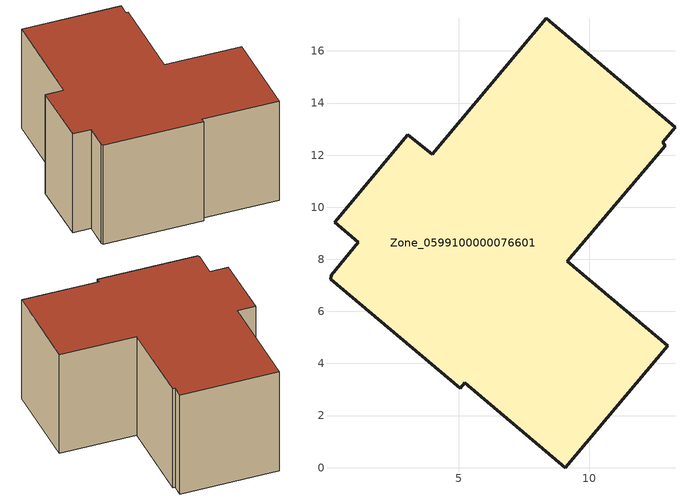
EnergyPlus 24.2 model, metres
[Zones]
Zone_0599100000076601
 floor ground (C_G): 9.08,0 5.22,3.25 5.05,3.04 0.07,7.23 0.09,7.4 1.14,8.65 0.23,9.42 3.03,12.78 3.97,12.03 8.35,17.25 13.29,13.08 12.82,12.49 12.91,12.37 9.16,7.93 13.01,4.67 z0
 wall outside (C_F): 5.22,3.25 9.08,0 13.01,4.67 9.16,7.93 12.91,12.37 12.82,12.49 13.29,13.08 8.35,17.25 3.97,12.03 3.03,12.78 0.23,9.42 1.14,8.65 0.09,7.4 0.07,7.23 5.05,3.04 5.22,3.25 z0:7.34
 roof outside (C_R): 9.16,7.93 12.91,12.37 12.82,12.49 13.29,13.08 8.35,17.25 3.97,12.03 3.03,12.78 0.23,9.42 1.14,8.65 0.09,7.4 0.07,7.23 5.05,3.04 5.22,3.25 9.08,0 13.01,4.67 z7.34
[BUILDING]
Pand.0599100000076601: North Axis=0; Terrain=City; Loads Convergence Tolerance Value=0.04; Temperature Convergence Tolerance Value=0.4; Solar Distribution=FullExterior; Maximum Number of Warmup Days=25; Minimum Number of Warmup Days=1
[Site:Location]
Rotterdam.The.Hague.AP_ZH_NLD Design_Conditions: Latitude=51.96; Longitude=4.45; Time Zone=1; Elevation=-4.5
[SITE:GROUNDTEMPERATURE:BUILDINGSURFACE]
18, 18, 18, 18, 18, 18, 18, 18, 18, 18, 18, 18
[MATERIAL] Thermal Absorptance=0.9; Solar Absorptance=0.7; Visible Absorptance=0.7
Name | Roughness | Thickness | Conductivity | Density | Specific Heat
G.D.1965 | MediumSmooth | 0.15 | 1 | 540 | 1210
F.D.1965 | Rough | 0.3 | 0.857143 | 1920 | 840
R.D.1965 | MediumRough | 0.2 | 0.08 | 1500 | 1000
[CONSTRUCTION]
C_G: G.D.1965
C_F: F.D.1965
C_R: R.D.1965
[ZONE]
Zone_0599100000076601: Type=1; Multiplier=1; Ceiling Height=Autocalculate; Volume=Autocalculate; Floor Area=autocalculate; Part of Total Floor Area=Yes
[ZONEINFILTRATION:DESIGNFLOWRATE]
Infil_Zone_0599100000076601: Zone or ZoneList or Space or SpaceList=Zone_0599100000076601; Schedule=AlwaysOn; Design Flow Rate Calculation Method=Flow/Area; Flow Rate per Floor Area=0.0042; Constant Term Coefficient=1; Temperature Term Coefficient=0; Velocity Term Coefficient=0; Velocity Squared Term Coefficient=0
[HVACTEMPLATE:ZONE:IDEALLOADSAIRSYSTEM]
Zone_0599100000076601: Maximum Heating Supply Air Temperature=50; Minimum Cooling Supply Air Temperature=13; Maximum Heating Supply Air Humidity Ratio=0.0156; Minimum Cooling Supply Air Humidity Ratio=0.0077; Heating Limit=NoLimit; Cooling Limit=NoLimit; Dehumidification Control Type=ConstantSensibleHeatRatio; Cooling Sensible Heat Ratio=0.7; Dehumidification Setpoint=60; Humidification Control Type=None; Humidification Setpoint=30; Outdoor Air Method=None; Outdoor Air Flow Rate per Person=0.00944; Outdoor Air Flow Rate per Zone Floor Area=0; Outdoor Air Flow Rate per Zone=0; Demand Controlled Ventilation Type=None; Outdoor Air Economizer Type=NoEconomizer; Heat Recovery Type=None; Sensible Heat Recovery Effectiveness=0.7; Latent Heat Recovery Effectiveness=0.65
[ZONECONTROL:THERMOSTAT]
ThermostatControl_Zone_0599100000076601: Zone or ZoneList=Zone_0599100000076601; Control Type Schedule=DualSetpointControlType; Control 1=Thermostat_Zone_0599100000076601; Temperature Difference Between Cutout And Setpoint=0
[THERMOSTATSETPOINT:DUALSETPOINT]
Thermostat_Zone_0599100000076601: Heating Setpoint Temperature Schedule=HeatingSetpoint_Zone_0599100000076601; Cooling Setpoint Temperature Schedule=CoolingSetpoint_Zone_0599100000076601
[SCHEDULE:COMPACT]
HeatingSetpoint_Zone_0599100000076601: Through: 12/31, For: AllDays, Until: 24:00, 21
CoolingSetpoint_Zone_0599100000076601: Through: 12/31, For: AllDays, Until: 24:00, 24
DualSetpointControlType: Through: 12/31, For: AllDays, Until: 24:00, 4
AlwaysOn: Through: 12/31, For: AllDays, Until: 24:00, 1
